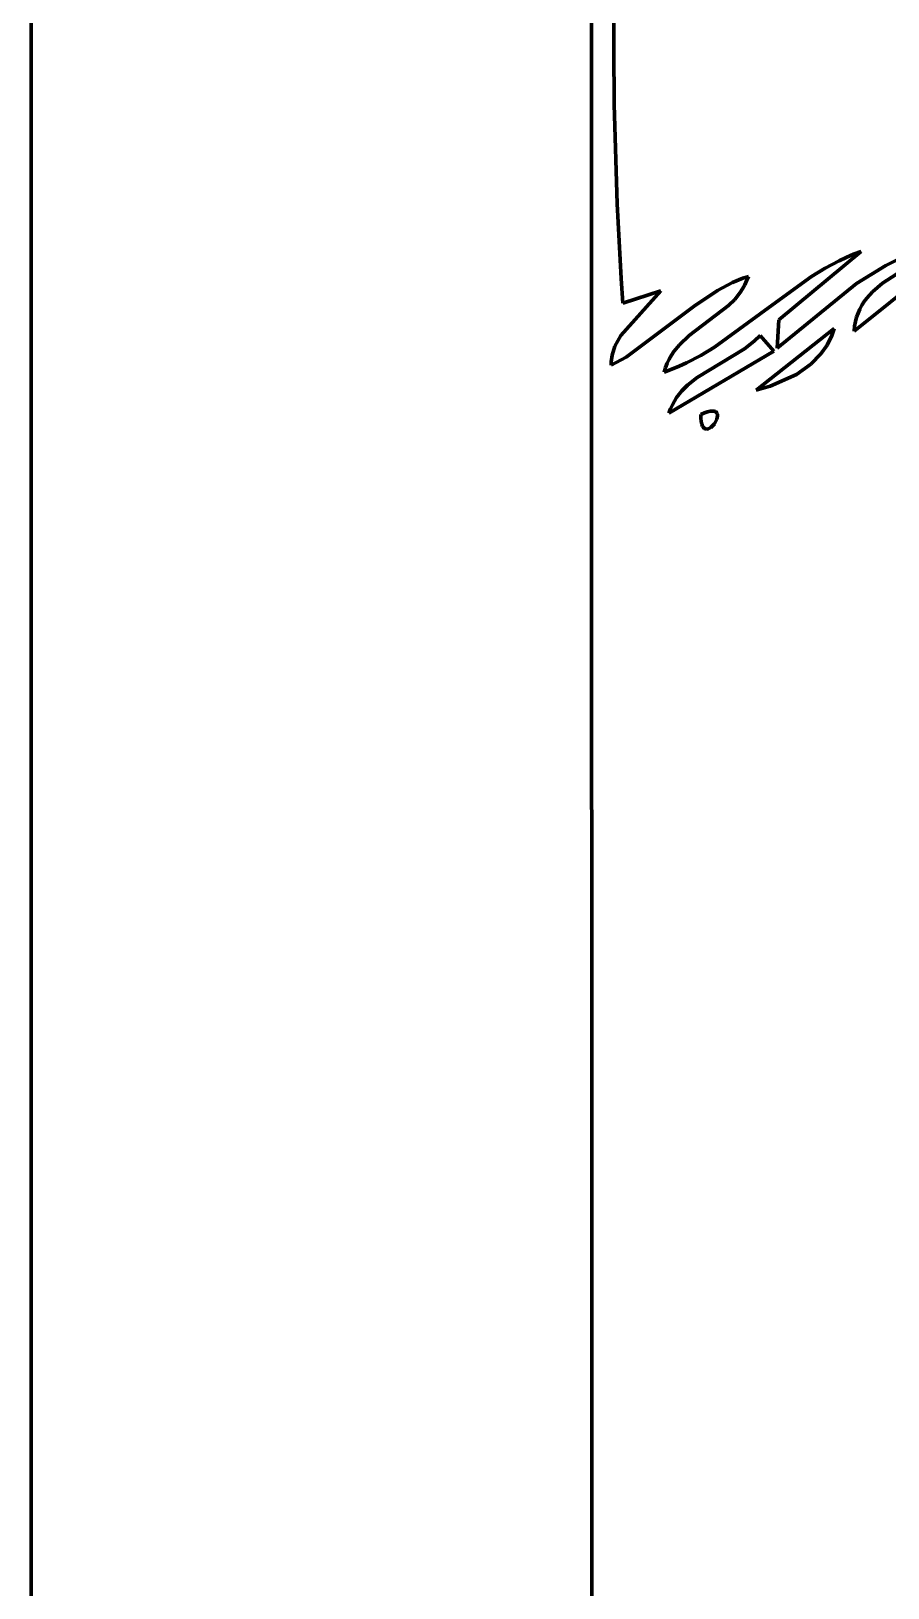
# Model space of a CAD drawing. Header units: millimetres. Extents: x 0 to 9.3, y 0 to 12.
# Drawn here: x 0 to 0.966, y 1.76 to 3.515 of the extents above; entities that cross this region are included whole.
import ezdxf

# ---------------------------------------------------------------- set-up
doc = ezdxf.new("R2010")
doc.units = ezdxf.units.MM
doc.layers.add('color#000000ff', color=7, linetype='CONTINUOUS', lineweight=100)
doc.layers.add('color#ffffffff', color=7, linetype='CONTINUOUS', lineweight=100)

msp = doc.modelspace()

# ---------------------------------------------------------------- linework, layer by layer
at = {"layer": 'color#000000ff'}
for p, q in [((0.6321, 0.1208), (0.6317, 3.9858)), ((0.6539, 3.9093), (0.6573, 3.4326)), ((0.6573, 3.4326), (0.6606, 3.3205)), ((0.6606, 3.3205), (0.6651, 3.2365)), ((0.9355, 3.2668), (0.8427, 3.1899)), ((0.9271, 3.2636), (0.9355, 3.2668)), ((0.9276, 3.1771), (1.0573, 3.2807)), ((1.0156, 3.2674), (0.9597, 3.2309)), ((0.8797, 3.2384), (0.8949, 3.2478)), ((0.8949, 3.2478), (0.9107, 3.2562)), ((0.9107, 3.2562), (0.9188, 3.2601)), ((0.9188, 3.2601), (0.9271, 3.2636)), ((0.9305, 3.2307), (0.9633, 3.251)), ((0.9633, 3.251), (0.9838, 3.2613)), ((0.6651, 3.2365), (0.667, 3.2085)), ((0.7736, 3.2228), (0.7904, 3.2317)), ((0.7904, 3.2317), (0.8022, 3.2366)), ((0.8022, 3.2366), (0.8084, 3.2387)), ((0.8065, 3.2338), (0.8044, 3.2291)), ((0.8084, 3.2387), (0.8065, 3.2338)), ((0.8358, 3.2068), (0.8797, 3.2384)), ((0.841, 3.1576), (0.9305, 3.2307)), ((0.9597, 3.2309), (0.9485, 3.2212)), ((0.7097, 3.2225), (0.6646, 3.1722)), ((0.667, 3.2085), (0.7097, 3.2225)), ((0.7473, 3.2051), (0.7736, 3.2228)), ((0.793, 3.2127), (0.786, 3.2057)), ((0.7992, 3.2205), (0.793, 3.2127)), ((0.8019, 3.2246), (0.7992, 3.2205)), ((0.8044, 3.2291), (0.8019, 3.2246)), ((0.942, 3.214), (0.9391, 3.2102)), ((0.9485, 3.2212), (0.942, 3.214)), ((0.6706, 3.1477), (0.7473, 3.2051)), ((0.786, 3.2057), (0.7418, 3.1719)), ((0.7701, 3.1588), (0.8358, 3.2068)), ((0.9322, 3.1974), (0.9305, 3.1927)), ((0.9342, 3.2019), (0.9322, 3.1974)), ((0.9365, 3.2061), (0.9342, 3.2019)), ((0.9391, 3.2102), (0.9365, 3.2061)), ((0.9053, 3.1798), (0.8174, 3.1106)), ((0.8427, 3.1899), (0.841, 3.1576)), ((0.9025, 3.1719), (0.9053, 3.1798)), ((0.9282, 3.1826), (0.9276, 3.1771)), ((0.9292, 3.1878), (0.9282, 3.1826)), ((0.9305, 3.1927), (0.9292, 3.1878)), ((0.6581, 3.16), (0.655, 3.1498)), ((0.6646, 3.1722), (0.6581, 3.16)), ((0.7309, 3.1616), (0.7245, 3.154)), ((0.7418, 3.1719), (0.7309, 3.1616)), ((0.8151, 3.1655), (0.8039, 3.1569)), ((0.8218, 3.172), (0.8151, 3.1655)), ((0.8371, 3.1544), (0.8218, 3.172)), ((0.8901, 3.1512), (0.8971, 3.161)), ((0.8971, 3.161), (0.9025, 3.1719)), ((0.6538, 3.1386), (0.6706, 3.1477)), ((0.6539, 3.1425), (0.6538, 3.1386)), ((0.655, 3.1498), (0.6539, 3.1425)), ((0.7192, 3.1455), (0.717, 3.1409)), ((0.7189, 3.0844), (0.8371, 3.1544)), ((0.7217, 3.1499), (0.7192, 3.1455)), ((0.7245, 3.154), (0.7217, 3.1499)), ((0.7387, 3.1412), (0.7547, 3.1495)), ((0.8039, 3.1569), (0.7508, 3.1248)), ((0.7547, 3.1495), (0.7701, 3.1588)), ((0.879, 3.1398), (0.8901, 3.1512)), ((0.7151, 3.136), (0.7135, 3.1309)), ((0.7135, 3.1309), (0.7221, 3.134)), ((0.717, 3.1409), (0.7151, 3.136)), ((0.7221, 3.134), (0.7305, 3.1374)), ((0.7305, 3.1374), (0.7387, 3.1412)), ((0.7508, 3.1248), (0.7399, 3.1161)), ((0.833, 3.1149), (0.8627, 3.1281)), ((0.8627, 3.1281), (0.879, 3.1398)), ((0.7334, 3.1095), (0.7276, 3.1021)), ((0.7399, 3.1161), (0.7334, 3.1095)), ((0.8174, 3.1106), (0.833, 3.1149)), ((0.7207, 3.0892), (0.7189, 3.0844)), ((0.7228, 3.0938), (0.7207, 3.0892)), ((0.7251, 3.098), (0.7228, 3.0938)), ((0.7276, 3.1021), (0.7251, 3.098)), ((0.7589, 3.0848), (0.7547, 3.083)), ((0.7547, 3.083), (0.7549, 3.0787)), ((0.7549, 3.0787), (0.7553, 3.0751)), ((0.7553, 3.0751), (0.7559, 3.0722)), ((0.7559, 3.0722), (0.7568, 3.07)), ((0.7624, 3.086), (0.7589, 3.0848)), ((0.7654, 3.0867), (0.7624, 3.086)), ((0.7679, 3.0869), (0.7654, 3.0867)), ((0.7661, 3.0684), (0.7701, 3.0726)), ((0.7699, 3.0867), (0.7679, 3.0869)), ((0.7714, 3.0862), (0.7699, 3.0867)), ((0.7701, 3.0726), (0.7729, 3.0778)), ((0.7725, 3.0853), (0.7714, 3.0862)), ((0.7733, 3.0842), (0.7725, 3.0853)), ((0.7729, 3.0778), (0.7737, 3.0813)), ((0.7736, 3.0828), (0.7733, 3.0842)), ((0.7737, 3.0813), (0.7736, 3.0828)), ((0.7568, 3.07), (0.7578, 3.0684)), ((0.7578, 3.0684), (0.759, 3.0673)), ((0.759, 3.0673), (0.7603, 3.0667)), ((0.7603, 3.0667), (0.7617, 3.0666)), ((0.7617, 3.0666), (0.7632, 3.0668)), ((0.7632, 3.0668), (0.7661, 3.0684))]:
    msp.add_line(p, q, dxfattribs=at)
at = {"layer": 'color#ffffffff'}
for p, q in [((0, 0), (0, 12.0417)), ((0.6317, 3.9858), (0.6321, 0.1208)), ((0.6573, 3.4326), (0.6539, 3.9093)), ((0.6606, 3.3205), (0.6573, 3.4326)), ((0.6651, 3.2365), (0.6606, 3.3205)), ((0.8427, 3.1899), (0.9355, 3.2668)), ((0.9355, 3.2668), (0.9271, 3.2636)), ((1.0573, 3.2807), (0.9276, 3.1771)), ((0.9597, 3.2309), (1.0156, 3.2674)), ((0.8949, 3.2478), (0.8797, 3.2384)), ((0.9107, 3.2562), (0.8949, 3.2478)), ((0.9188, 3.2601), (0.9107, 3.2562)), ((0.9271, 3.2636), (0.9188, 3.2601)), ((0.9633, 3.251), (0.9305, 3.2307)), ((0.9838, 3.2613), (0.9633, 3.251)), ((0.667, 3.2085), (0.6651, 3.2365)), ((0.7904, 3.2317), (0.7736, 3.2228)), ((0.8022, 3.2366), (0.7904, 3.2317)), ((0.8084, 3.2387), (0.8022, 3.2366)), ((0.8044, 3.2291), (0.8065, 3.2338)), ((0.8065, 3.2338), (0.8084, 3.2387)), ((0.8797, 3.2384), (0.8358, 3.2068)), ((0.9305, 3.2307), (0.841, 3.1576)), ((0.9485, 3.2212), (0.9597, 3.2309)), ((0.6646, 3.1722), (0.7097, 3.2225)), ((0.7097, 3.2225), (0.667, 3.2085)), ((0.7736, 3.2228), (0.7473, 3.2051)), ((0.786, 3.2057), (0.793, 3.2127)), ((0.793, 3.2127), (0.7992, 3.2205)), ((0.7992, 3.2205), (0.8019, 3.2246)), ((0.8019, 3.2246), (0.8044, 3.2291)), ((0.9391, 3.2102), (0.942, 3.214)), ((0.942, 3.214), (0.9485, 3.2212)), ((0.7473, 3.2051), (0.6706, 3.1477)), ((0.7418, 3.1719), (0.786, 3.2057)), ((0.8358, 3.2068), (0.7701, 3.1588)), ((0.9305, 3.1927), (0.9322, 3.1974)), ((0.9322, 3.1974), (0.9342, 3.2019)), ((0.9342, 3.2019), (0.9365, 3.2061)), ((0.9365, 3.2061), (0.9391, 3.2102)), ((0.8174, 3.1106), (0.9053, 3.1798)), ((0.841, 3.1576), (0.8427, 3.1899)), ((0.9053, 3.1798), (0.9025, 3.1719)), ((0.9276, 3.1771), (0.9282, 3.1826)), ((0.9282, 3.1826), (0.9292, 3.1878)), ((0.9292, 3.1878), (0.9305, 3.1927)), ((0.655, 3.1498), (0.6581, 3.16)), ((0.6581, 3.16), (0.6646, 3.1722)), ((0.7245, 3.154), (0.7309, 3.1616)), ((0.7309, 3.1616), (0.7418, 3.1719)), ((0.8039, 3.1569), (0.8151, 3.1655)), ((0.8151, 3.1655), (0.8218, 3.172)), ((0.8218, 3.172), (0.8371, 3.1544)), ((0.8971, 3.161), (0.8901, 3.1512)), ((0.9025, 3.1719), (0.8971, 3.161)), ((0.6706, 3.1477), (0.6538, 3.1386)), ((0.6538, 3.1386), (0.6539, 3.1425)), ((0.6539, 3.1425), (0.655, 3.1498)), ((0.717, 3.1409), (0.7192, 3.1455)), ((0.8371, 3.1544), (0.7189, 3.0844)), ((0.7192, 3.1455), (0.7217, 3.1499)), ((0.7217, 3.1499), (0.7245, 3.154)), ((0.7547, 3.1495), (0.7387, 3.1412)), ((0.7508, 3.1248), (0.8039, 3.1569)), ((0.7701, 3.1588), (0.7547, 3.1495)), ((0.8901, 3.1512), (0.879, 3.1398)), ((0.7135, 3.1309), (0.7151, 3.136)), ((0.7221, 3.134), (0.7135, 3.1309)), ((0.7151, 3.136), (0.717, 3.1409)), ((0.7305, 3.1374), (0.7221, 3.134)), ((0.7387, 3.1412), (0.7305, 3.1374)), ((0.7399, 3.1161), (0.7508, 3.1248)), ((0.8627, 3.1281), (0.833, 3.1149)), ((0.879, 3.1398), (0.8627, 3.1281)), ((0.7276, 3.1021), (0.7334, 3.1095)), ((0.7334, 3.1095), (0.7399, 3.1161)), ((0.833, 3.1149), (0.8174, 3.1106)), ((0.7189, 3.0844), (0.7207, 3.0892)), ((0.7207, 3.0892), (0.7228, 3.0938)), ((0.7228, 3.0938), (0.7251, 3.098)), ((0.7251, 3.098), (0.7276, 3.1021)), ((0.7547, 3.083), (0.7589, 3.0848)), ((0.7549, 3.0787), (0.7547, 3.083)), ((0.7553, 3.0751), (0.7549, 3.0787)), ((0.7559, 3.0722), (0.7553, 3.0751)), ((0.7568, 3.07), (0.7559, 3.0722)), ((0.7589, 3.0848), (0.7624, 3.086)), ((0.7624, 3.086), (0.7654, 3.0867)), ((0.7654, 3.0867), (0.7679, 3.0869)), ((0.7701, 3.0726), (0.7661, 3.0684)), ((0.7679, 3.0869), (0.7699, 3.0867)), ((0.7699, 3.0867), (0.7714, 3.0862)), ((0.7729, 3.0778), (0.7701, 3.0726)), ((0.7714, 3.0862), (0.7725, 3.0853)), ((0.7725, 3.0853), (0.7733, 3.0842)), ((0.7737, 3.0813), (0.7729, 3.0778)), ((0.7733, 3.0842), (0.7736, 3.0828)), ((0.7736, 3.0828), (0.7737, 3.0813)), ((0.7578, 3.0684), (0.7568, 3.07)), ((0.759, 3.0673), (0.7578, 3.0684)), ((0.7603, 3.0667), (0.759, 3.0673)), ((0.7617, 3.0666), (0.7603, 3.0667)), ((0.7632, 3.0668), (0.7617, 3.0666)), ((0.7661, 3.0684), (0.7632, 3.0668))]:
    msp.add_line(p, q, dxfattribs=at)

doc.saveas('drawing.dxf')
